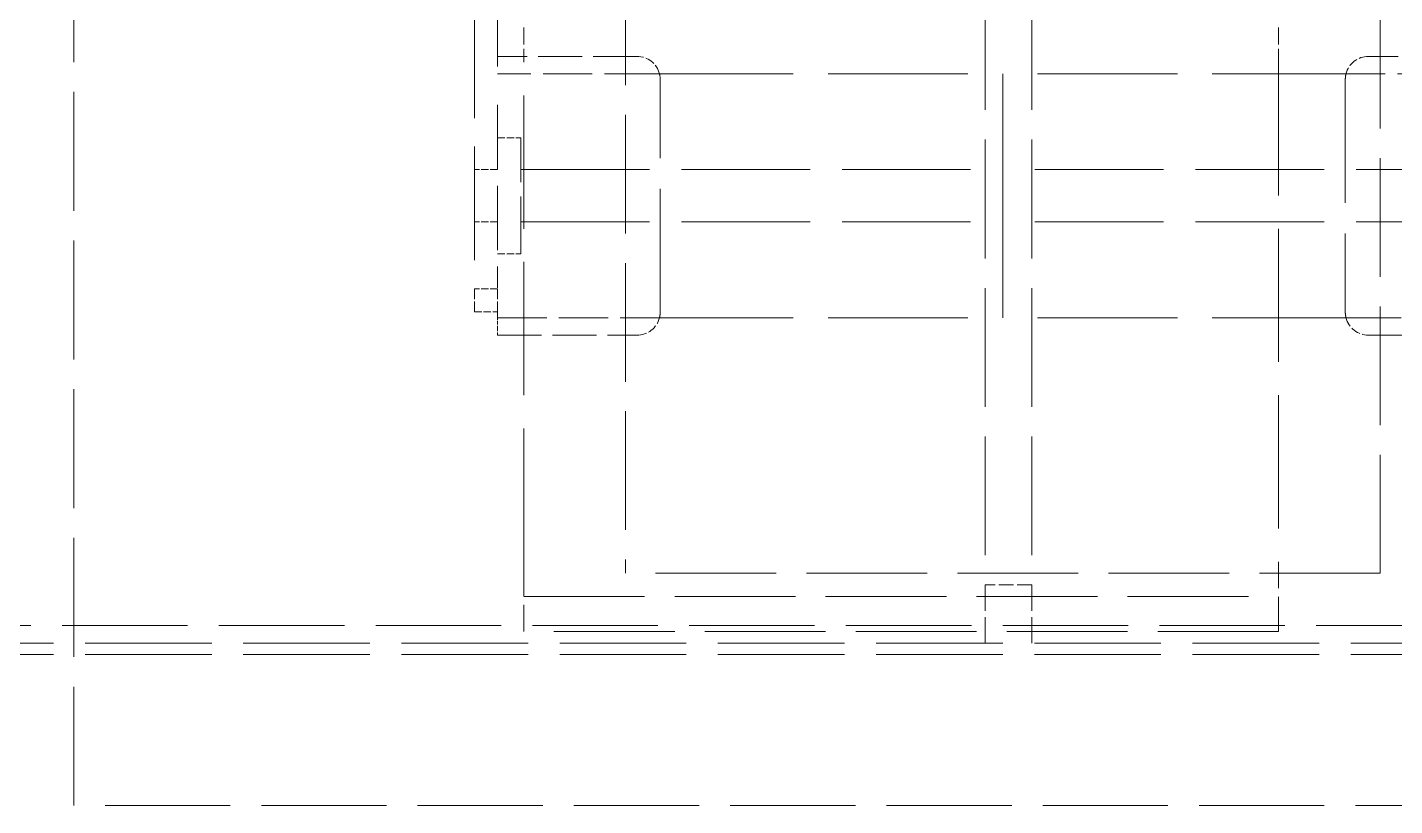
# Model space of a CAD drawing. Header units: millimetres. Extents: x 0 to 5945, y 0 to 4205.
# Drawn here: x 1664.9 to 1782.6, y 2184 to 2251 of the extents above; entities that cross this region are included whole.
import ezdxf

# ---------------------------------------------------------------- set-up
doc = ezdxf.new("R2010")
doc.units = ezdxf.units.MM
doc.header["$LTSCALE"] = 5
doc.linetypes.add('DASHED', pattern=[0.2067, 0.1654, -0.0413])
doc.layers.add('가려진 것(ISO)', color=2, linetype='DASHED', lineweight=18)

msp = doc.modelspace()

# ---------------------------------------------------------------- linework, layer by layer
at = {"layer": '가려진 것(ISO)', "ltscale": 12.363597}
for p, q in [((1747.376, 2317.957), (1747.376, 2202.957)), ((1751.376, 2317.957), (1751.376, 2202.957))]:
    msp.add_line(p, q, dxfattribs=at)
at = {"layer": '가려진 것(ISO)', "ltscale": 12.385099}
msp.add_line((1668.876, 2183.957), (1668.876, 2286.357), dxfattribs=at)
at = {"layer": '가려진 것(ISO)', "ltscale": 11.852927}
msp.add_line((1703.376, 2277.457), (1703.376, 2228.457), dxfattribs=at)
at = {"layer": '가려진 것(ISO)', "ltscale": 16.049232}
msp.add_line((1705.376, 2277.457), (1705.376, 2244.283), dxfattribs=at)
at = {"layer": '가려진 것(ISO)', "ltscale": 12.349028}
for p, q in [((1716.376, 2268.957), (1716.376, 2203.957)), ((1781.376, 2203.957), (1781.376, 2268.957))]:
    msp.add_line(p, q, dxfattribs=at)
at = {"layer": '가려진 것(ISO)', "ltscale": 1.795034}
for p, q in [((1707.626, 2250.958), (1707.626, 2247.958)), ((1772.626, 2250.958), (1772.626, 2247.958))]:
    msp.add_line(p, q, dxfattribs=at)
at = {"layer": '가려진 것(ISO)', "ltscale": 4.571172}
for p, q in [((1717.376, 2248.462), (1705.376, 2248.462)), ((1792.376, 2248.462), (1780.376, 2248.462)), ((1705.376, 2224.452), (1717.376, 2224.452)), ((1780.376, 2224.452), (1792.376, 2224.452))]:
    msp.add_line(p, q, dxfattribs=at)
at = {"layer": '가려진 것(ISO)', "ltscale": 13.868731}
for p, q in [((1707.626, 2204.958), (1707.626, 2247.958)), ((1772.626, 2247.958), (1772.626, 2204.958))]:
    msp.add_line(p, q, dxfattribs=at)
at = {"layer": '가려진 것(ISO)', "ltscale": 5.110571}
for p, q in [((1718.792, 2246.957), (1705.376, 2246.957)), ((1792.376, 2246.957), (1778.96, 2246.957)), ((1705.376, 2225.957), (1718.792, 2225.957)), ((1778.96, 2225.957), (1792.376, 2225.957))]:
    msp.add_line(p, q, dxfattribs=at)
at = {"layer": '가려진 것(ISO)', "ltscale": 14.55444}
for p, q in [((1718.792, 2246.957), (1748.876, 2246.957)), ((1778.96, 2246.957), (1748.876, 2246.957)), ((1718.792, 2225.957), (1748.876, 2225.957)), ((1778.96, 2225.957), (1748.876, 2225.957))]:
    msp.add_line(p, q, dxfattribs=at)
at = {"layer": '가려진 것(ISO)', "ltscale": 15.958743}
for p, q in [((1748.876, 2225.957), (1748.876, 2246.957)), ((1748.876, 2246.957), (1748.876, 2225.957))]:
    msp.add_line(p, q, dxfattribs=at)
at = {"layer": '가려진 것(ISO)', "ltscale": 12.826735}
for p, q in [((1719.376, 2226.452), (1719.376, 2246.462)), ((1778.376, 2246.462), (1778.376, 2226.452))]:
    msp.add_line(p, q, dxfattribs=at)
at = {"layer": '가려진 것(ISO)', "ltscale": 6.728219}
msp.add_line((1705.376, 2244.283), (1705.376, 2228.631), dxfattribs=at)
at = {"layer": '가려진 것(ISO)', "ltscale": 0.761779}
for p, q in [((1705.376, 2241.457), (1707.376, 2241.457)), ((1705.376, 2238.707), (1703.376, 2238.707)), ((1705.376, 2234.207), (1703.376, 2234.207)), ((1705.376, 2231.457), (1707.376, 2231.457)), ((1705.376, 2228.457), (1703.376, 2228.457)), ((1703.376, 2226.457), (1705.376, 2226.457))]:
    msp.add_line(p, q, dxfattribs=at)
at = {"layer": '가려진 것(ISO)', "ltscale": 5.983681}
msp.add_line((1707.376, 2231.457), (1707.376, 2241.457), dxfattribs=at)
at = {"layer": '가려진 것(ISO)', "ltscale": 13.384938}
for p, q in [((1707.376, 2238.707), (1748.876, 2238.707)), ((1790.376, 2238.707), (1748.876, 2238.707)), ((1707.376, 2234.207), (1748.876, 2234.207)), ((1790.376, 2234.207), (1748.876, 2234.207))]:
    msp.add_line(p, q, dxfattribs=at)
at = {"layer": '가려진 것(ISO)', "ltscale": 1.077359}
for p, q in [((1703.376, 2228.457), (1703.376, 2226.457)), ((1705.376, 2226.457), (1705.376, 2228.457))]:
    msp.add_line(p, q, dxfattribs=at)
at = {"layer": '가려진 것(ISO)', "ltscale": 0.066093}
msp.add_line((1705.376, 2228.631), (1705.376, 2228.457), dxfattribs=at)
at = {"layer": '가려진 것(ISO)', "ltscale": 1.239236}
msp.add_line((1705.376, 2226.457), (1705.376, 2225.957), dxfattribs=at)
at = {"layer": '가려진 것(ISO)', "ltscale": 0.382744}
msp.add_line((1705.376, 2224.952), (1705.376, 2225.957), dxfattribs=at)
at = {"layer": '가려진 것(ISO)', "ltscale": 0.299089}
msp.add_line((1705.376, 2224.452), (1705.376, 2224.952), dxfattribs=at)
at = {"layer": '가려진 것(ISO)', "ltscale": 3.590168}
for p, q in [((1707.626, 2204.958), (1707.626, 2198.958)), ((1772.626, 2198.958), (1772.626, 2204.958))]:
    msp.add_line(p, q, dxfattribs=at)
at = {"layer": '가려진 것(ISO)', "ltscale": 12.578616}
for p, q in [((1781.376, 2203.957), (1716.376, 2203.957)), ((1707.626, 2201.958), (1772.626, 2201.958)), ((1772.626, 2198.958), (1707.626, 2198.958))]:
    msp.add_line(p, q, dxfattribs=at)
at = {"layer": '가려진 것(ISO)', "ltscale": 2.693548}
for p, q in [((1747.376, 2202.957), (1747.376, 2197.957)), ((1751.376, 2197.957), (1751.376, 2202.957))]:
    msp.add_line(p, q, dxfattribs=at)
at = {"layer": '가려진 것(ISO)', "ltscale": 1.523657}
msp.add_line((1751.376, 2202.957), (1747.376, 2202.957), dxfattribs=at)
at = {"layer": '가려진 것(ISO)', "ltscale": 13.062409}
msp.add_line((1654.376, 2199.457), (1843.376, 2199.457), dxfattribs=at)
at = {"layer": '가려진 것(ISO)', "ltscale": 13.183357}
for p, q in [((1857.876, 2197.957), (1639.876, 2197.957)), ((1857.876, 2196.957), (1639.876, 2196.957))]:
    msp.add_line(p, q, dxfattribs=at)
at = {"layer": '가려진 것(ISO)', "ltscale": 13.025194}
msp.add_line((2018.876, 2183.957), (1668.876, 2183.957), dxfattribs=at)
at = {"layer": '가려진 것(ISO)', "ltscale": 1.010791}
for centre, start, end in [((1717.376, 2246.462), 13.9777, 90), ((1780.376, 2246.462), 90, 166.0223), ((1717.376, 2226.452), 270, 346.0223), ((1780.376, 2226.452), 193.9777, 270)]:
    msp.add_arc(centre, 2, start, end, dxfattribs=at)
at = {"layer": '가려진 것(ISO)', "ltscale": 0.306399}
for points, knots in [([(1719.317, 2246.945), (1719.317, 2246.948), (1719.307, 2246.95), (1719.268, 2246.953), (1719.235, 2246.955), (1719.148, 2246.956), (1719.095, 2246.957), (1718.998, 2246.957), (1718.958, 2246.957), (1718.877, 2246.957), (1718.835, 2246.957), (1718.792, 2246.957)], [0.244867956, 0.244867956, 0.244867956, 0.244867956, 0.260969596, 0.260969596, 0.280481545, 0.280481545, 0.300468799, 0.300468799, 0.312989675, 0.312989675, 0.325631229, 0.325631229, 0.325631229, 0.325631229]), ([(1778.96, 2246.957), (1778.888, 2246.957), (1778.816, 2246.957), (1778.686, 2246.957), (1778.628, 2246.957), (1778.534, 2246.955), (1778.497, 2246.954), (1778.449, 2246.95), (1778.436, 2246.948), (1778.436, 2246.945)], [0, 0, 0, 0, 0.021760351, 0.021760351, 0.042378078, 0.042378078, 0.062206498, 0.062206498, 0.080845966, 0.080845966, 0.080845966, 0.080845966]), ([(1718.792, 2225.957), (1718.865, 2225.957), (1718.937, 2225.957), (1719.067, 2225.957), (1719.124, 2225.957), (1719.219, 2225.959), (1719.256, 2225.96), (1719.304, 2225.964), (1719.316, 2225.966), (1719.317, 2225.969)], [0, 0, 0, 0, 0.021760351, 0.021760351, 0.042378078, 0.042378078, 0.062206498, 0.062206498, 0.080845966, 0.080845966, 0.080845966, 0.080845966]), ([(1778.436, 2225.969), (1778.436, 2225.966), (1778.446, 2225.964), (1778.485, 2225.961), (1778.518, 2225.959), (1778.605, 2225.958), (1778.658, 2225.957), (1778.755, 2225.957), (1778.795, 2225.957), (1778.876, 2225.957), (1778.918, 2225.957), (1778.96, 2225.957)], [0.244867956, 0.244867956, 0.244867956, 0.244867956, 0.260969596, 0.260969596, 0.280481545, 0.280481545, 0.300468799, 0.300468799, 0.312989675, 0.312989675, 0.325631229, 0.325631229, 0.325631229, 0.325631229])]:
    msp.add_open_spline(points, degree=3, knots=knots, dxfattribs=at)
at = {"layer": '가려진 것(ISO)', "ltscale": 1.042659}
for points, knots in [([(1719.376, 2246.462), (1719.376, 2246.475), (1719.376, 2246.488), (1719.371, 2246.755), (1719.327, 2246.905), (1719.317, 2246.945)], [1.29442601, 1.29442601, 1.29442601, 1.29442601, 1.30683176, 1.30683176, 1.55597701, 1.55597701, 1.55597701, 1.55597701]), ([(1778.436, 2246.945), (1778.426, 2246.905), (1778.382, 2246.755), (1778.377, 2246.488), (1778.376, 2246.475), (1778.376, 2246.462)], [1.6549279, 1.6549279, 1.6549279, 1.6549279, 1.90407315, 1.90407315, 1.91647891, 1.91647891, 1.91647891, 1.91647891]), ([(1719.317, 2225.969), (1719.327, 2226.009), (1719.371, 2226.159), (1719.376, 2226.426), (1719.376, 2226.439), (1719.376, 2226.452)], [1.6549279, 1.6549279, 1.6549279, 1.6549279, 1.90407315, 1.90407315, 1.91647891, 1.91647891, 1.91647891, 1.91647891]), ([(1778.376, 2226.452), (1778.376, 2226.439), (1778.377, 2226.426), (1778.382, 2226.159), (1778.426, 2226.009), (1778.436, 2225.969)], [1.29442601, 1.29442601, 1.29442601, 1.29442601, 1.30683176, 1.30683176, 1.55597701, 1.55597701, 1.55597701, 1.55597701])]:
    msp.add_open_spline(points, degree=3, knots=knots, dxfattribs=at)

doc.saveas('drawing.dxf')
